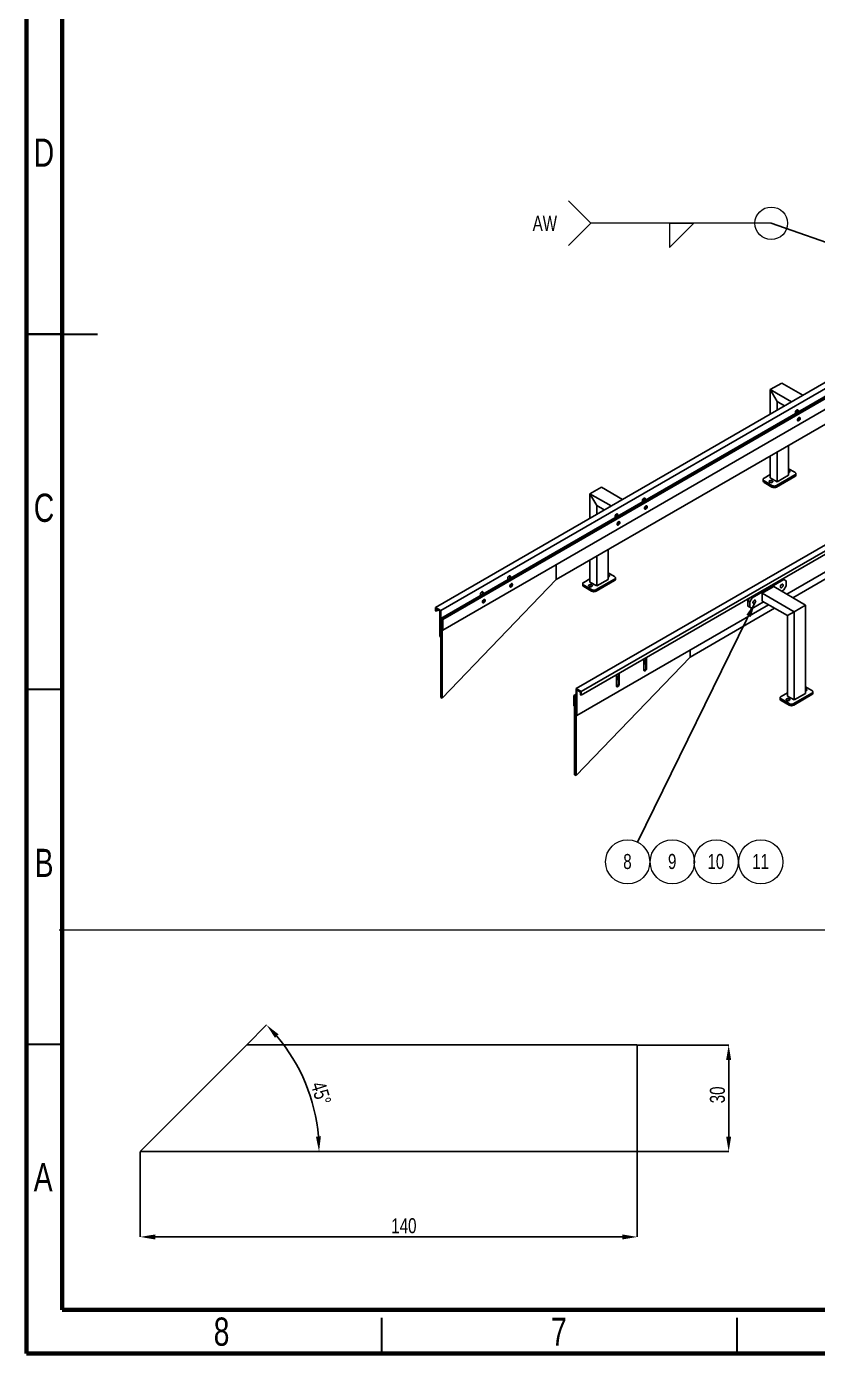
# Model space of a CAD drawing. Header units: millimetres. Extents: x 41 to 1868, y -696 to 319.
# Drawn here: x 1441.2 to 1552.6, y 28.4 to 215.2 of the extents above; entities that cross this region are included whole.
import ezdxf

# ---------------------------------------------------------------- set-up
doc = ezdxf.new("R2010")
doc.units = ezdxf.units.MM
doc.header["$PDSIZE"] = -1
doc.layers.add('FORMAT', color=7, linetype='Continuous')
doc.styles.add('SLDTEXTSTYLE0', font='TXT', dxfattribs={"width": 0.75})
doc.dimstyles.new('SLDDIMSTYLE0', dxfattribs={"dimtxt": 2.5, "dimasz": 2.116667, "dimexe": 0, "dimexo": 0.625, "dimgap": 0, "dimtad": 1, "dimdec": 0, "dimrnd": 1e-09, "dimtxsty": 'Standard', "dimsah": 1, "dimcen": 2.5, "dimazin": 3, "dimtfac": 2.116667, "dimtdec": 0, "dimtmove": 0, "dimatfit": 3, "dimfrac": 2})
doc.dimstyles.new('SLDDIMSTYLE14', dxfattribs={"dimtxt": 2.116667, "dimasz": 2.116667, "dimexe": 0, "dimexo": 0.625, "dimgap": 0.529167, "dimtad": 1, "dimdec": 0, "dimlfac": 2, "dimrnd": 1e-09, "dimzin": 12, "dimtxsty": 'SLDTEXTSTYLE0', "dimsah": 1, "dimcen": 2.5, "dimazin": 3, "dimtfac": 1, "dimtdec": 0, "dimtmove": 0, "dimatfit": 3, "dimfrac": 2, "dimtzin": 12})
doc.dimstyles.new('SLDDIMSTYLE15', dxfattribs={"dimtxt": 2.116667, "dimasz": 2.116667, "dimexe": 0, "dimexo": 0.625, "dimgap": 0.529167, "dimtad": 1, "dimlfac": 2, "dimzin": 12, "dimtxsty": 'SLDTEXTSTYLE0', "dimsah": 1, "dimcen": 2.5, "dimazin": 3, "dimtfac": 1, "dimtmove": 0, "dimatfit": 3, "dimfrac": 2, "dimtzin": 12})

# ---------------------------------------------------------------- blocks, each defined once
blk = doc.blocks.new('SW_NOTE_0_33')
at = {"color": 0, "linetype": 'Continuous', "lineweight": 0}
blk.add_circle((-1.37, -2.79), 3.11, dxfattribs=at)
at = {"color": 0, "linetype": 'Continuous', "lineweight": 0, "insert": (-1.4, -1.67), "char_height": 2.12, "attachment_point": 2, "style": 'SLDTEXTSTYLE0'}
blk.add_mtext('8', dxfattribs=at)
blk = doc.blocks.new('SW_NOTE_0_35')
at = {"color": 0, "linetype": 'Continuous', "lineweight": 0}
blk.add_circle((0.78, 1.61), 3.11, dxfattribs=at)
at = {"color": 0, "linetype": 'Continuous', "lineweight": 0, "insert": (0.76, 2.73), "char_height": 2.12, "attachment_point": 2, "style": 'SLDTEXTSTYLE0'}
blk.add_mtext('9', dxfattribs=at)
blk = doc.blocks.new('SW_NOTE_0_36')
at = {"color": 0, "linetype": 'Continuous', "lineweight": 0}
blk.add_circle((1.56, 1.61), 3.11, dxfattribs=at)
at = {"color": 0, "linetype": 'Continuous', "lineweight": 0, "insert": (1.52, 2.73), "char_height": 2.117, "attachment_point": 2, "style": 'SLDTEXTSTYLE0'}
blk.add_mtext('10', dxfattribs=at)
blk = doc.blocks.new('SW_NOTE_0_37')
at = {"color": 0, "linetype": 'Continuous', "lineweight": 0}
blk.add_circle((1.56, 1.61), 3.11, dxfattribs=at)
at = {"color": 0, "linetype": 'Continuous', "lineweight": 0, "insert": (1.52, 2.73), "char_height": 2.117, "attachment_point": 2, "style": 'SLDTEXTSTYLE0'}
blk.add_mtext('11', dxfattribs=at)
blk = doc.blocks.new('SW_SYMBOL_AWLD_FILL')
at = {"color": 0, "linetype": 'Continuous', "lineweight": 0}
for p, q in [((0, 0), (0, 1250)), ((0, 1250), (1250, 0)), ((1250, 0), (0, 0))]:
    blk.add_line(p, q, dxfattribs=at)
blk = doc.blocks.new('SW_WELDSYMBOL_2')
at = {"color": 0, "linetype": 'Continuous', "lineweight": 0}
for p in [(-28.55, 3.15), (-28.55, -3.15), (0, 0)]:
    blk.add_line(p, (-25.4, 0), dxfattribs=at)
blk.add_circle((0, 0), 2.29, dxfattribs=at)
at = {"color": 0, "linetype": 'Continuous', "lineweight": 0, "extrusion": (0, 0, -1), "xscale": 0.0027037109, "yscale": 0.0027037109, "zscale": 0.0027037109, "rotation": 180}
blk.add_blockref('SW_SYMBOL_AWLD_FILL', (14.31, -0.01), dxfattribs=at)
at = {"color": 0, "linetype": 'Continuous', "lineweight": 0, "insert": (-33.59, 1.05), "char_height": 2.117, "attachment_point": 1, "style": 'SLDTEXTSTYLE0'}
blk.add_mtext('AW', dxfattribs=at)
blk = doc.blocks.new('*D789')
at = {"layer": 'Defpoints', "color": 0}
for p in [(1457.22, 56.8), (1527.22, 56.8), (1527.22, 44.78)]:
    blk.add_point(p, dxfattribs=at)
at = {"layer": 'FORMAT', "color": 0, "lineweight": -2}
for p, q in [((1457.22, 56.74), (1457.22, 44.78)), ((1527.22, 56.74), (1527.22, 44.78)), ((1459.34, 44.78), (1525.1, 44.78))]:
    blk.add_line(p, q, dxfattribs=at)
at = {"layer": 'FORMAT', "color": 0}
for points in [[(1459.34, 45.13), (1459.34, 44.42), (1457.22, 44.78)], [(1525.1, 45.13), (1525.1, 44.42), (1527.22, 44.78)]]:
    blk.add_solid(points, dxfattribs=at)
at = {"layer": 'FORMAT', "color": 0, "insert": (1494.36, 47.42), "char_height": 2.117, "attachment_point": 2, "style": 'SLDTEXTSTYLE0'}
blk.add_mtext('\\A1;140', dxfattribs=at)
blk = doc.blocks.new('*D790')
at = {"layer": 'Defpoints', "color": 0}
for p in [(1472.22, 71.8), (1479.03, 69.4), (1457.22, 56.8), (1457.22, 56.8), (1527.22, 56.8)]:
    blk.add_point(p, dxfattribs=at)
at = {"layer": 'FORMAT', "color": 0, "lineweight": -2}
blk.add_line((1472.26, 71.85), (1475.03, 74.62), dxfattribs=at)
blk.add_arc((1457.22, 56.8), 25.19, 4.8162, 40.1838, dxfattribs=at)
at = {"layer": 'FORMAT', "color": 0}
for points in [[(1476.2, 72.82), (1476.72, 73.3), (1475.03, 74.62)], [(1482.67, 58.93), (1481.97, 58.9), (1482.41, 56.8)]]:
    blk.add_solid(points, dxfattribs=at)
at = {"layer": 'FORMAT', "color": 0, "insert": (1483.24, 66.86), "char_height": 2.117, "attachment_point": 1, "rotation": 287.323, "style": 'SLDTEXTSTYLE0'}
blk.add_mtext('\\A1;45°', dxfattribs=at)
blk = doc.blocks.new('*D791')
at = {"layer": 'Defpoints', "color": 0}
for p in [(1527.22, 71.8), (1540.09, 71.8), (1527.22, 56.8)]:
    blk.add_point(p, dxfattribs=at)
at = {"layer": 'FORMAT', "color": 0, "lineweight": -2}
for p, q in [((1527.28, 71.8), (1540.09, 71.8)), ((1540.09, 58.92), (1540.09, 69.69)), ((1527.28, 56.8), (1540.09, 56.8))]:
    blk.add_line(p, q, dxfattribs=at)
at = {"layer": 'FORMAT', "color": 0}
for points in [[(1539.73, 69.69), (1540.44, 69.69), (1540.09, 71.8)], [(1539.73, 58.92), (1540.44, 58.92), (1540.09, 56.8)]]:
    blk.add_solid(points, dxfattribs=at)
at = {"layer": 'FORMAT', "color": 0, "insert": (1537.44, 64.78), "char_height": 2.117, "attachment_point": 2, "rotation": 90, "style": 'SLDTEXTSTYLE0'}
blk.add_mtext('\\A1;30', dxfattribs=at)

msp = doc.modelspace()

# ---------------------------------------------------------------- linework, layer by layer
at = {"color": 7, "linetype": 'Continuous', "lineweight": 70}
for p, q in [((1441.2235, 28.3719), (1441.2235, 315.3719)), ((1446.2235, 34.5054), (1446.2235, 311.5054)), ((1835.626, 34.5054), (1446.2235, 34.5054)), ((1841.2235, 28.3719), (1441.2235, 28.3719))]:
    msp.add_line(p, q, dxfattribs=at)
at = {"color": 7, "linetype": 'Continuous', "lineweight": 25}
for p, q in [((1675.8944, 235.6478), (1498.7963, 133.4112)), ((1676.6336, 235.221), (1499.5355, 132.9845)), ((1676.8265, 233.9963), (1499.7284, 131.7597)), ((1676.9229, 233.9406), (1499.8248, 131.704)), ((1499.8248, 130.2194), (1676.9229, 232.456)), ((1660.563, 224.8302), (1515.6061, 141.1484)), ((1660.7559, 224.7189), (1515.799, 141.0371)), ((1695.6934, 224.2181), (1518.5953, 121.9815)), ((1696.4326, 223.7913), (1519.3345, 121.5548)), ((1696.4326, 223.3088), (1519.3345, 121.0723)), ((1515.799, 137.3255), (1660.7559, 221.0073)), ((1545.9475, 164.082), (1547.5545, 165.0097)), ((1547.5545, 165.0097), (1550.5435, 163.2843)), ((1545.9475, 164.082), (1546.9117, 162.4119)), ((1545.9475, 164.082), (1545.9475, 160.631)), ((1545.9475, 164.082), (1548.9364, 162.3565)), ((1546.9117, 162.4119), (1546.9117, 161.1877)), ((1546.9117, 162.4119), (1547.972, 161.7998)), ((1549.7723, 160.9834), (1549.483, 160.8164)), ((1549.483, 160.8907), (1549.483, 160.7051)), ((1549.6805, 161.2273), (1549.6711, 161.2219)), ((1549.8687, 161.1133), (1549.7723, 161.169)), ((1549.7723, 160.8721), (1549.7723, 161.169)), ((1549.8687, 160.9277), (1549.8687, 161.1133)), ((1546.9117, 155.2865), (1546.9117, 151.0917)), ((1548.5188, 156.2142), (1548.5188, 152.0194)), ((1545.9475, 154.7298), (1545.9475, 151.6483)), ((1544.9304, 151.4164), (1544.9304, 151.1937)), ((1545.9475, 152.1122), (1545.0636, 151.6019)), ((1546.9117, 151.0917), (1545.9475, 151.6483)), ((1546.8313, 150.5814), (1549.4026, 152.0658)), ((1546.8313, 150.3587), (1549.4026, 151.8431)), ((1548.5188, 152.0194), (1546.9117, 151.0917)), ((1549.4026, 152.4369), (1548.5188, 152.9471)), ((1549.4026, 152.0658), (1549.4026, 151.8431)), ((1549.5358, 152.0286), (1549.5358, 152.2513)), ((1520.5559, 149.4238), (1522.163, 150.3515)), ((1522.163, 150.3515), (1525.1519, 148.626)), ((1545.0636, 151.2308), (1546.1885, 150.5814)), ((1545.0636, 151.2308), (1545.0636, 151.0081)), ((1545.0636, 151.0081), (1546.1885, 150.3587)), ((1546.1885, 150.5814), (1546.1885, 150.3587)), ((1546.8313, 150.5814), (1546.8313, 150.3587)), ((1520.5559, 149.4238), (1521.5201, 147.7537)), ((1520.5559, 149.4238), (1520.5559, 145.9728)), ((1520.5559, 149.4238), (1523.5448, 147.6983)), ((1521.5201, 147.7537), (1521.5201, 146.5294)), ((1521.5201, 147.7537), (1522.5805, 147.1416)), ((1528.2376, 148.5517), (1527.9484, 148.3847)), ((1527.9484, 148.459), (1527.9484, 148.2734)), ((1528.2376, 148.7002), (1528.1114, 148.7731)), ((1528.3341, 148.6816), (1528.2376, 148.7373)), ((1528.2376, 148.4404), (1528.2376, 148.7373)), ((1528.3341, 148.4961), (1528.3341, 148.6816)), ((1548.262, 135.2849), (1571.0821, 148.4586)), ((1549.1299, 134.7838), (1571.95, 147.9576)), ((1524.3807, 146.3252), (1524.0914, 146.1582)), ((1524.0914, 146.2324), (1524.0914, 146.0468)), ((1524.289, 146.5691), (1524.2796, 146.5637)), ((1524.4771, 146.4551), (1524.3807, 146.5107)), ((1524.3807, 146.2138), (1524.3807, 146.5107)), ((1524.4771, 146.2695), (1524.4771, 146.4551)), ((1515.6061, 141.1484), (1499.5355, 131.871)), ((1515.799, 141.0371), (1499.7284, 131.7597)), ((1515.799, 141.0371), (1515.6061, 141.1484)), ((1521.5201, 140.6283), (1521.5201, 136.4334)), ((1523.1272, 141.556), (1523.1272, 137.3612)), ((1515.799, 137.3255), (1515.799, 139.4411)), ((1520.5559, 140.0716), (1520.5559, 136.9901)), ((1524.0111, 137.7787), (1523.1272, 138.2889)), ((1499.7284, 120.625), (1515.799, 137.3255)), ((1508.9851, 137.5117), (1508.9851, 137.3261)), ((1509.3708, 137.7343), (1509.2743, 137.79)), ((1509.2743, 137.4931), (1509.2743, 137.79)), ((1509.3708, 137.5488), (1509.3708, 137.7343)), ((1519.5389, 136.7581), (1519.5389, 136.5355)), ((1520.5559, 137.4539), (1519.672, 136.9437)), ((1519.672, 136.5726), (1520.797, 135.9232)), ((1519.672, 136.5726), (1519.672, 136.3499)), ((1521.5201, 136.4334), (1520.5559, 136.9901)), ((1521.4398, 135.9232), (1524.0111, 137.4076)), ((1521.4398, 135.7005), (1524.0111, 137.1849)), ((1523.1272, 137.3612), (1521.5201, 136.4334)), ((1524.0111, 137.4076), (1524.0111, 137.1849)), ((1524.1442, 137.3704), (1524.1442, 137.5931)), ((1547.8759, 137.3632), (1543.3762, 134.7656)), ((1547.3938, 136.4466), (1547.3938, 136.4657)), ((1547.8759, 137.3632), (1547.7151, 137.456)), ((1548.1973, 137.1776), (1547.8759, 137.3632)), ((1547.8759, 135.8786), (1548.1973, 136.4353)), ((1548.1973, 136.4353), (1548.1973, 137.1776)), ((1505.1281, 135.2851), (1505.1281, 135.0995)), ((1505.5138, 135.5078), (1505.4174, 135.5634)), ((1505.4174, 135.2665), (1505.4174, 135.5634)), ((1505.5138, 135.3222), (1505.5138, 135.5078)), ((1519.672, 136.3499), (1520.797, 135.7005)), ((1520.797, 135.9232), (1520.797, 135.7005)), ((1521.4398, 135.9232), (1521.4398, 135.7005)), ((1542.7976, 134.3573), (1543.0227, 134.7472)), ((1543.3762, 134.7656), (1543.0547, 134.2089)), ((1543.2154, 134.8584), (1543.3762, 134.7656)), ((1546.4296, 136.3427), (1544.8225, 135.4149)), ((1544.8225, 135.4149), (1544.8225, 134.3015)), ((1549.3223, 132.8173), (1544.8225, 135.4149)), ((1550.9293, 133.745), (1546.4296, 136.3427)), ((1547.5547, 135.6932), (1547.8759, 135.8786)), ((1498.7963, 133.4112), (1499.5355, 132.9845)), ((1498.7963, 133.4112), (1498.7963, 132.9287)), ((1498.7963, 132.9287), (1498.8927, 132.8731)), ((1498.8927, 133.2442), (1499.4391, 132.9288)), ((1498.8927, 132.8731), (1498.8927, 133.2442)), ((1499.2142, 133.0587), (1498.8927, 132.8731)), ((1499.4391, 132.9288), (1499.4391, 129.3286)), ((1499.5355, 132.9845), (1499.5355, 129.2729)), ((1518.6917, 118.2143), (1545.6905, 133.8004)), ((1534.6659, 126.4339), (1546.5585, 133.2993)), ((1543.0547, 134.2089), (1542.7976, 134.3573)), ((1542.7976, 134.3573), (1542.7976, 133.615)), ((1542.7976, 133.615), (1543.0547, 133.4665)), ((1543.119, 133.4294), (1542.7976, 133.615)), ((1543.0547, 134.2089), (1543.0547, 133.4665)), ((1543.0547, 133.4665), (1543.3762, 133.2809)), ((1543.3762, 133.2809), (1543.119, 133.4294)), ((1543.2476, 133.3552), (1543.2476, 133.318)), ((1543.3762, 133.2809), (1544.9832, 134.2087)), ((1543.5369, 134.22), (1543.5369, 134.2391)), ((1548.358, 132.2605), (1544.8225, 134.3015)), ((1549.3223, 132.8173), (1548.358, 132.2605)), ((1549.3223, 132.8173), (1550.9293, 133.745)), ((1549.3223, 132.8173), (1549.3223, 120.3836)), ((1550.9293, 133.745), (1550.9293, 121.3113)), ((1499.7284, 131.7597), (1499.5355, 131.871)), ((1499.5355, 131.871), (1499.5355, 120.7364)), ((1499.8248, 131.704), (1499.7284, 131.7597)), ((1499.7284, 131.7597), (1499.7284, 130.2751)), ((1499.7284, 131.7597), (1499.7284, 120.625)), ((1499.8248, 131.704), (1499.8248, 130.2194)), ((1548.358, 132.2605), (1548.358, 120.9402)), ((1499.4391, 129.3286), (1499.5355, 129.2729)), ((1499.8248, 130.2194), (1499.7284, 130.2751)), ((1534.6659, 126.4339), (1534.6659, 127.436)), ((1518.5953, 109.7334), (1534.6659, 126.4339)), ((1528.1412, 126.1563), (1528.1412, 124.5973)), ((1528.4305, 124.8756), (1528.4305, 126.3233)), ((1528.5269, 124.82), (1528.5269, 126.3789)), ((1524.2843, 123.9297), (1524.2843, 122.3707)), ((1524.5735, 122.6491), (1524.5735, 124.0967)), ((1524.67, 122.5934), (1524.67, 124.1524)), ((1528.4305, 124.8756), (1528.5269, 124.82)), ((1519.3345, 121.5548), (1518.5953, 121.9815)), ((1518.5953, 121.9815), (1518.5953, 118.27)), ((1519.2381, 121.4991), (1518.6917, 121.8145)), ((1518.6917, 121.8145), (1518.6917, 118.2143)), ((1519.2381, 121.1279), (1519.2381, 121.4991)), ((1519.3345, 121.5548), (1519.3345, 121.0723)), ((1524.5735, 122.6491), (1524.67, 122.5934)), ((1551.8132, 121.7288), (1550.9293, 122.2391)), ((1551.9464, 121.3206), (1551.9464, 121.5433)), ((1499.7284, 120.625), (1499.5355, 120.7364)), ((1518.5953, 121.2021), (1518.306, 121.0351)), ((1518.4024, 120.9794), (1518.306, 121.0351)), ((1518.306, 121.0351), (1518.306, 119.5504)), ((1518.5953, 121.0907), (1518.4024, 120.9794)), ((1518.4024, 120.9794), (1518.4024, 119.4948)), ((1518.5953, 120.8681), (1518.4024, 120.9794)), ((1518.4024, 120.9794), (1518.4024, 109.8447)), ((1518.5953, 120.8681), (1518.5953, 109.7334)), ((1519.3345, 121.0723), (1519.2381, 121.1279)), ((1547.341, 120.7083), (1547.341, 120.4856)), ((1548.358, 121.4041), (1547.4742, 120.8938)), ((1547.4742, 120.5228), (1548.5991, 119.8733)), ((1547.4742, 120.5228), (1547.4742, 120.3001)), ((1547.4742, 120.3001), (1548.5991, 119.6506)), ((1548.358, 120.9402), (1549.3223, 120.3836)), ((1548.5991, 119.8733), (1548.5991, 119.6506)), ((1549.2419, 119.8733), (1551.8132, 121.3577)), ((1549.2419, 119.6506), (1551.8132, 121.135)), ((1549.2419, 119.8733), (1549.2419, 119.6506)), ((1549.3223, 120.3836), (1550.9293, 121.3113)), ((1551.8132, 121.3577), (1551.8132, 121.135)), ((1518.4024, 119.4948), (1518.306, 119.5504)), ((1518.6917, 118.2143), (1518.5953, 118.27)), ((1518.5953, 109.7334), (1518.4024, 109.8447)), ((1472.2205, 71.8044), (1457.2205, 56.8044)), ((1472.2205, 71.8044), (1527.2205, 71.8044)), ((1527.2205, 56.8044), (1527.2205, 71.8044)), ((1457.2205, 56.8044), (1527.2205, 56.8044))]:
    msp.add_line(p, q, dxfattribs=at)
at = {"color": 7, "linetype": 'Continuous', "lineweight": 35}
for p, q in [((1441.2225, 171.8719), (1451.2245, 171.8719)), ((1446.2235, 171.8719), (1441.2235, 171.8719)), ((1446.2235, 121.8719), (1441.2235, 121.8719)), ((1446.2235, 71.8719), (1441.2235, 71.8719)), ((1491.2235, 33.3719), (1491.2235, 28.3719)), ((1541.2235, 33.3719), (1541.2235, 28.3719))]:
    msp.add_line(p, q, dxfattribs=at)
at = {"color": 7, "linetype": 'Continuous', "lineweight": 18}
msp.add_line((1445.8052, 88.0339), (1743.9902, 88.0339), dxfattribs=at)
at = {"color": 7, "linetype": 'Continuous', "lineweight": 25, "flags": 128}
for points in [[(1549.8687, 161.1133), (1549.8621, 161.1672), (1549.8428, 161.2097), (1549.8122, 161.2382), (1549.7723, 161.2505), (1549.7257, 161.2459), (1549.6758, 161.2247), (1549.6259, 161.1883), (1549.5794, 161.1392), (1549.5395, 161.0807), (1549.5088, 161.0169), (1549.4896, 160.9521), (1549.483, 160.8907)], [(1549.7723, 161.169), (1549.7657, 161.2228), (1549.7552, 161.2508)], [(1550.158, 160.0184), (1550.1519, 160.0703), (1550.1341, 160.1119), (1550.1057, 160.1407), (1550.0684, 160.1548), (1550.0247, 160.1533), (1549.9772, 160.1363), (1549.929, 160.105), (1549.883, 160.0612), (1549.8422, 160.0077), (1549.8091, 159.9479), (1549.7858, 159.8856), (1549.7738, 159.8246), (1549.7738, 159.7687), (1549.7858, 159.7216), (1549.8091, 159.6861), (1549.8422, 159.6645), (1549.883, 159.6582), (1549.929, 159.6675), (1549.9772, 159.6918), (1550.0247, 159.7297), (1550.0684, 159.7787), (1550.1057, 159.8358), (1550.1341, 159.8974), (1550.1519, 159.9595), (1550.158, 160.0184)], [(1549.7893, 159.714), (1549.8325, 159.7232), (1549.8808, 159.7475), (1549.9283, 159.7854), (1549.972, 159.8344), (1550.0093, 159.8915), (1550.0377, 159.953), (1550.0555, 160.0152), (1550.0615, 160.0741)], [(1549.7893, 159.714), (1549.8325, 159.7232), (1549.8808, 159.7475), (1549.9283, 159.7854), (1549.972, 159.8344), (1550.0093, 159.8915), (1550.0377, 159.953), (1550.0555, 160.0152), (1550.0615, 160.0741)], [(1550.0615, 160.0741), (1550.0555, 160.126), (1550.0444, 160.1559)], [(1550.0615, 160.0741), (1550.0555, 160.126), (1550.0444, 160.1559)], [(1545.0636, 151.6019), (1545.007, 151.5622), (1544.965, 151.5168), (1544.9392, 151.4676), (1544.9304, 151.4164), (1544.9392, 151.3652), (1544.965, 151.316), (1545.007, 151.2706), (1545.0636, 151.2308)], [(1548.6312, 152.4183), (1548.6731, 152.4495), (1548.7003, 152.4857), (1548.711, 152.5247), (1548.7046, 152.564), (1548.6814, 152.6011), (1548.643, 152.6338), (1548.5917, 152.6599), (1548.5308, 152.6778), (1548.5188, 152.6801)], [(1548.5188, 152.3792), (1548.5772, 152.3941), (1548.6312, 152.4183)], [(1549.4026, 152.0658), (1549.4592, 152.1056), (1549.5012, 152.1509), (1549.527, 152.2002), (1549.5358, 152.2513), (1549.527, 152.3025), (1549.5012, 152.3518), (1549.4592, 152.3971), (1549.4026, 152.4369)], [(1546.2207, 151.0267), (1546.2626, 151.0579), (1546.2897, 151.0941), (1546.3004, 151.1331), (1546.294, 151.1724), (1546.2708, 151.2095), (1546.2324, 151.2422), (1546.1811, 151.2683), (1546.1202, 151.2862), (1546.0535, 151.2948), (1545.9851, 151.2936), (1545.9195, 151.2826), (1545.8607, 151.2625), (1545.8123, 151.2346), (1545.7775, 151.2006), (1545.7584, 151.1627), (1545.7563, 151.1232), (1545.7712, 151.0847), (1545.8022, 151.0496), (1545.8475, 151.02), (1545.904, 150.9978), (1545.9683, 150.9844), (1546.0364, 150.9807), (1546.1039, 150.9869), (1546.1666, 151.0025), (1546.2207, 151.0267)], [(1528.3341, 148.6816), (1528.3275, 148.7355), (1528.3082, 148.7781), (1528.2776, 148.8065), (1528.2376, 148.8188), (1528.1911, 148.8142), (1528.1412, 148.793), (1528.0913, 148.7566), (1528.0448, 148.7075), (1528.0049, 148.6491), (1527.9742, 148.5852), (1527.9549, 148.5204), (1527.9484, 148.459)], [(1528.2376, 148.7373), (1528.2311, 148.7911), (1528.2206, 148.8191)], [(1528.6233, 147.5868), (1528.6173, 147.6386), (1528.5995, 147.6803), (1528.5711, 147.709), (1528.5338, 147.7231), (1528.4901, 147.7216), (1528.4426, 147.7047), (1528.3944, 147.6733), (1528.3484, 147.6295), (1528.3076, 147.5761), (1528.2745, 147.5163), (1528.2512, 147.4539), (1528.2392, 147.3929), (1528.2392, 147.3371), (1528.2512, 147.2899), (1528.2745, 147.2545), (1528.3076, 147.2329), (1528.3484, 147.2265), (1528.3944, 147.2358), (1528.4426, 147.2602), (1528.4901, 147.298), (1528.5338, 147.3471), (1528.5711, 147.4041), (1528.5995, 147.4657), (1528.6173, 147.5279), (1528.6233, 147.5868)], [(1528.2547, 147.2823), (1528.2979, 147.2915), (1528.3462, 147.3158), (1528.3937, 147.3537), (1528.4374, 147.4027), (1528.4746, 147.4598), (1528.5031, 147.5214), (1528.5209, 147.5835), (1528.5269, 147.6424)], [(1528.2547, 147.2823), (1528.2979, 147.2915), (1528.3462, 147.3158), (1528.3937, 147.3537), (1528.4374, 147.4027), (1528.4746, 147.4598), (1528.5031, 147.5214), (1528.5209, 147.5835), (1528.5269, 147.6424)], [(1528.5269, 147.6424), (1528.5209, 147.6943), (1528.5098, 147.7242)], [(1528.5269, 147.6424), (1528.5209, 147.6943), (1528.5098, 147.7242)], [(1524.4771, 146.4551), (1524.4706, 146.5089), (1524.4513, 146.5515), (1524.4206, 146.5799), (1524.3807, 146.5923), (1524.3342, 146.5877), (1524.2843, 146.5664), (1524.2344, 146.53), (1524.1879, 146.4809), (1524.1479, 146.4225), (1524.1173, 146.3587), (1524.098, 146.2938), (1524.0914, 146.2324)], [(1524.3807, 146.5107), (1524.3741, 146.5646), (1524.3636, 146.5925)], [(1524.7664, 145.3602), (1524.7603, 145.4121), (1524.7425, 145.4537), (1524.7141, 145.4825), (1524.6769, 145.4965), (1524.6331, 145.4951), (1524.5857, 145.4781), (1524.5374, 145.4467), (1524.4914, 145.403), (1524.4506, 145.3495), (1524.4175, 145.2897), (1524.3942, 145.2273), (1524.3822, 145.1663), (1524.3822, 145.1105), (1524.3942, 145.0634), (1524.4175, 145.0279), (1524.4506, 145.0063), (1524.4914, 145), (1524.5374, 145.0093), (1524.5857, 145.0336), (1524.6331, 145.0715), (1524.6769, 145.1205), (1524.7141, 145.1776), (1524.7425, 145.2391), (1524.7603, 145.3013), (1524.7664, 145.3602)], [(1524.3978, 145.0558), (1524.441, 145.0649), (1524.4892, 145.0893), (1524.5367, 145.1271), (1524.5805, 145.1762), (1524.6177, 145.2332), (1524.6461, 145.2948), (1524.6639, 145.357), (1524.67, 145.4159)], [(1524.3978, 145.0558), (1524.441, 145.0649), (1524.4892, 145.0893), (1524.5367, 145.1271), (1524.5805, 145.1762), (1524.6177, 145.2332), (1524.6461, 145.2948), (1524.6639, 145.357), (1524.67, 145.4159)], [(1524.67, 145.4159), (1524.6639, 145.4677), (1524.6529, 145.4976)], [(1524.67, 145.4159), (1524.6639, 145.4677), (1524.6529, 145.4976)], [(1509.3708, 137.7343), (1509.3642, 137.7882), (1509.3449, 137.8308), (1509.3143, 137.8592), (1509.2743, 137.8715), (1509.2278, 137.8669), (1509.1779, 137.8457), (1509.128, 137.8093), (1509.0815, 137.7602), (1509.0415, 137.7018), (1509.0109, 137.638), (1508.9916, 137.5731), (1508.9851, 137.5117)], [(1509.2743, 137.79), (1509.2678, 137.8439), (1509.2572, 137.8718)], [(1509.2743, 136.4168), (1509.2804, 136.4757), (1509.2982, 136.5379), (1509.3266, 136.5994), (1509.3638, 136.6565), (1509.4076, 136.7055), (1509.4551, 136.7434), (1509.5033, 136.7677), (1509.5493, 136.777), (1509.5901, 136.7707), (1509.6232, 136.7491), (1509.6465, 136.7136), (1509.6585, 136.6665), (1509.6585, 136.6107), (1509.6465, 136.5497), (1509.6232, 136.4873), (1509.5901, 136.4275), (1509.5493, 136.374), (1509.5033, 136.3303), (1509.4551, 136.2989), (1509.4076, 136.2819), (1509.3638, 136.2805), (1509.3266, 136.2945), (1509.2982, 136.3233), (1509.2804, 136.3649), (1509.2743, 136.4168)], [(1509.5465, 136.7769), (1509.5501, 136.7693), (1509.5621, 136.7222), (1509.5621, 136.6663), (1509.5501, 136.6053), (1509.5268, 136.543), (1509.4937, 136.4832), (1509.4529, 136.4297), (1509.4069, 136.3859), (1509.3586, 136.3546), (1509.3112, 136.3376), (1509.2914, 136.335)], [(1509.5465, 136.7769), (1509.5501, 136.7693), (1509.5621, 136.7222), (1509.5621, 136.6663), (1509.5501, 136.6053), (1509.5268, 136.543), (1509.4937, 136.4832), (1509.4529, 136.4297), (1509.4069, 136.3859), (1509.3586, 136.3546), (1509.3112, 136.3376), (1509.2914, 136.335)], [(1519.672, 136.9437), (1519.6155, 136.9039), (1519.5735, 136.8586), (1519.5476, 136.8093), (1519.5389, 136.7581), (1519.5476, 136.707), (1519.5735, 136.6577), (1519.6155, 136.6124), (1519.672, 136.5726)], [(1520.8291, 136.3685), (1520.871, 136.3997), (1520.8981, 136.4359), (1520.9088, 136.4749), (1520.9024, 136.5142), (1520.8792, 136.5513), (1520.8408, 136.5839), (1520.7895, 136.61), (1520.7286, 136.628), (1520.6619, 136.6366), (1520.5936, 136.6353), (1520.5279, 136.6243), (1520.4691, 136.6042), (1520.4208, 136.5763), (1520.386, 136.5424), (1520.3669, 136.5045), (1520.3647, 136.465), (1520.3796, 136.4265), (1520.4107, 136.3913), (1520.4559, 136.3617), (1520.5124, 136.3395), (1520.5768, 136.3262), (1520.6448, 136.3225), (1520.7123, 136.3286), (1520.7751, 136.3443), (1520.8291, 136.3685)], [(1523.2397, 137.7601), (1523.2816, 137.7913), (1523.3087, 137.8275), (1523.3194, 137.8665), (1523.313, 137.9058), (1523.2898, 137.9429), (1523.2514, 137.9755), (1523.2001, 138.0016), (1523.1392, 138.0196), (1523.1272, 138.0219)], [(1523.1272, 137.721), (1523.1857, 137.7359), (1523.2397, 137.7601)], [(1524.0111, 137.4076), (1524.0676, 137.4473), (1524.1096, 137.4927), (1524.1355, 137.5419), (1524.1442, 137.5931), (1524.1355, 137.6443), (1524.1096, 137.6935), (1524.0676, 137.7389), (1524.0111, 137.7787)], [(1547.7474, 136.5467), (1547.7413, 136.5986), (1547.7235, 136.6402), (1547.6951, 136.669), (1547.6578, 136.683), (1547.6141, 136.6816), (1547.5666, 136.6646), (1547.5184, 136.6333), (1547.4724, 136.5895), (1547.4316, 136.536), (1547.3985, 136.4762), (1547.3752, 136.4138), (1547.3632, 136.3528), (1547.3632, 136.297), (1547.3752, 136.2499), (1547.3985, 136.2144), (1547.4316, 136.1928), (1547.4724, 136.1865), (1547.5184, 136.1958), (1547.5666, 136.2201), (1547.6141, 136.258), (1547.6578, 136.307), (1547.6951, 136.3641), (1547.7235, 136.4256), (1547.7413, 136.4878), (1547.7474, 136.5467)], [(1505.5138, 135.5078), (1505.5072, 135.5616), (1505.488, 135.6042), (1505.4573, 135.6326), (1505.4174, 135.645), (1505.3709, 135.6404), (1505.321, 135.6191), (1505.271, 135.5827), (1505.2245, 135.5336), (1505.1846, 135.4752), (1505.1539, 135.4114), (1505.1347, 135.3466), (1505.1281, 135.2851)], [(1505.4174, 135.5634), (1505.4108, 135.6173), (1505.4003, 135.6452)], [(1505.4174, 134.1902), (1505.4234, 134.2491), (1505.4412, 134.3113), (1505.4696, 134.3729), (1505.5069, 134.4299), (1505.5506, 134.479), (1505.5981, 134.5168), (1505.6464, 134.5412), (1505.6923, 134.5505), (1505.7332, 134.5441), (1505.7662, 134.5225), (1505.7895, 134.4871), (1505.8016, 134.4399), (1505.8016, 134.3841), (1505.7895, 134.3231), (1505.7662, 134.2607), (1505.7332, 134.2009), (1505.6923, 134.1475), (1505.6464, 134.1037), (1505.5981, 134.0723), (1505.5506, 134.0554), (1505.5069, 134.0539), (1505.4696, 134.068), (1505.4412, 134.0967), (1505.4234, 134.1384), (1505.4174, 134.1902)], [(1505.6896, 134.5503), (1505.6931, 134.5427), (1505.7051, 134.4956), (1505.7051, 134.4398), (1505.6931, 134.3788), (1505.6698, 134.3164), (1505.6367, 134.2566), (1505.5959, 134.2031), (1505.5499, 134.1593), (1505.5017, 134.128), (1505.4542, 134.111), (1505.4345, 134.1085)], [(1505.6896, 134.5503), (1505.6931, 134.5427), (1505.7051, 134.4956), (1505.7051, 134.4398), (1505.6931, 134.3788), (1505.6698, 134.3164), (1505.6367, 134.2566), (1505.5959, 134.2031), (1505.5499, 134.1593), (1505.5017, 134.128), (1505.4542, 134.111), (1505.4345, 134.1085)], [(1543.2476, 133.318), (1543.2542, 133.2642), (1543.2734, 133.2216), (1543.3041, 133.1932), (1543.344, 133.1808), (1543.3905, 133.1854), (1543.4404, 133.2067), (1543.4904, 133.2431), (1543.5369, 133.2922), (1543.5768, 133.3506), (1543.6075, 133.4144), (1543.6075, 133.4145)], [(1543.8904, 134.3201), (1543.8844, 134.372), (1543.8666, 134.4136), (1543.8382, 134.4424), (1543.8009, 134.4565), (1543.7572, 134.455), (1543.7097, 134.438), (1543.6614, 134.4067), (1543.6155, 134.3629), (1543.5746, 134.3094), (1543.5416, 134.2496), (1543.5183, 134.1873), (1543.5062, 134.1263), (1543.5062, 134.0704), (1543.5183, 134.0233), (1543.5416, 133.9878), (1543.5746, 133.9662), (1543.6155, 133.9599), (1543.6614, 133.9692), (1543.7097, 133.9935), (1543.7572, 134.0314), (1543.8009, 134.0804), (1543.8382, 134.1375), (1543.8666, 134.1991), (1543.8844, 134.2612), (1543.8904, 134.3201)], [(1528.1412, 125.8294), (1528.1781, 125.8696), (1528.2255, 125.9074), (1528.2738, 125.9318), (1528.3198, 125.9411), (1528.3606, 125.9347), (1528.3937, 125.9131), (1528.417, 125.8777), (1528.429, 125.8305), (1528.429, 125.7747), (1528.417, 125.7137), (1528.3937, 125.6513), (1528.3606, 125.5916), (1528.3198, 125.5381), (1528.2738, 125.4943), (1528.2255, 125.4629), (1528.1781, 125.446), (1528.1412, 125.4437)], [(1524.2843, 123.6028), (1524.3211, 123.643), (1524.3686, 123.6809), (1524.4168, 123.7052), (1524.4628, 123.7145), (1524.5036, 123.7082), (1524.5367, 123.6866), (1524.56, 123.6511), (1524.572, 123.604), (1524.572, 123.5481), (1524.56, 123.4871), (1524.5367, 123.4248), (1524.5036, 123.365), (1524.4628, 123.3115), (1524.4168, 123.2677), (1524.3686, 123.2364), (1524.3211, 123.2194), (1524.2843, 123.2171)], [(1528.1412, 124.5973), (1528.1478, 124.5435), (1528.1671, 124.5009), (1528.1977, 124.4724), (1528.2376, 124.4601), (1528.2842, 124.4647), (1528.3341, 124.4859), (1528.384, 124.5223), (1528.4305, 124.5714), (1528.4704, 124.6299), (1528.5011, 124.6937), (1528.5203, 124.7585), (1528.5269, 124.82)], [(1528.1583, 124.5155), (1528.1877, 124.5204), (1528.2376, 124.5416), (1528.2876, 124.578), (1528.3341, 124.6271), (1528.374, 124.6855), (1528.4047, 124.7494), (1528.4239, 124.8142), (1528.4305, 124.8756)], [(1524.2843, 122.3707), (1524.2908, 122.3169), (1524.3101, 122.2743), (1524.3408, 122.2459), (1524.3807, 122.2335), (1524.4272, 122.2381), (1524.4771, 122.2594), (1524.527, 122.2958), (1524.5735, 122.3449), (1524.6135, 122.4033), (1524.6441, 122.4671), (1524.6634, 122.532), (1524.67, 122.5934)], [(1524.3014, 122.2889), (1524.3308, 122.2938), (1524.3807, 122.315), (1524.4306, 122.3514), (1524.4771, 122.4005), (1524.5171, 122.459), (1524.5477, 122.5228), (1524.567, 122.5876), (1524.5735, 122.6491)], [(1551.0418, 121.7103), (1551.0837, 121.7414), (1551.1109, 121.7777), (1551.1216, 121.8166), (1551.1152, 121.8559), (1551.092, 121.8931), (1551.0536, 121.9257), (1551.0023, 121.9518), (1550.9414, 121.9697), (1550.9293, 121.972)], [(1550.9293, 121.6711), (1550.9878, 121.6861), (1551.0418, 121.7103)], [(1551.8132, 121.3577), (1551.8698, 121.3975), (1551.9118, 121.4428), (1551.9376, 121.4921), (1551.9464, 121.5433), (1551.9376, 121.5945), (1551.9118, 121.6437), (1551.8698, 121.689), (1551.8132, 121.7288)], [(1547.4742, 120.8938), (1547.4176, 120.8541), (1547.3756, 120.8087), (1547.3498, 120.7595), (1547.341, 120.7083), (1547.3498, 120.6571), (1547.3756, 120.6079), (1547.4176, 120.5625), (1547.4742, 120.5228)], [(1548.6312, 120.3187), (1548.6731, 120.3498), (1548.7003, 120.3861), (1548.711, 120.425), (1548.7046, 120.4643), (1548.6814, 120.5015), (1548.643, 120.5341), (1548.5917, 120.5602), (1548.5308, 120.5781), (1548.4641, 120.5867), (1548.3957, 120.5855), (1548.3301, 120.5745), (1548.2712, 120.5544), (1548.2229, 120.5265), (1548.1881, 120.4925), (1548.169, 120.4546), (1548.1669, 120.4152), (1548.1818, 120.3766), (1548.2128, 120.3415), (1548.258, 120.3119), (1548.3146, 120.2897), (1548.3789, 120.2763), (1548.447, 120.2726), (1548.5145, 120.2788), (1548.5772, 120.2945), (1548.6312, 120.3187)]]:
    msp.add_lwpolyline(points, dxfattribs=at)
at = {"color": 7, "linetype": 'Continuous', "lineweight": 25}
for centre, radius, start, end in [((1548.4593, 152.1052), 0.3572, 61.230962, 80.420505), ((1549.3083, 152.0513), 0.2286, 294.374658, 354.305201), ((1545.1579, 151.2164), 0.2286, 185.694799, 245.625342), ((1546.0278, 150.6613), 0.4132, 62.183709, 117.816291), ((1546.5099, 151.2017), 0.6986, 242.609672, 297.390328), ((1546.5099, 150.979), 0.6986, 242.609672, 297.390328), ((1519.7664, 136.5581), 0.2286, 185.694799, 245.625342), ((1520.6362, 136.003), 0.4132, 62.183709, 117.816291), ((1523.0678, 137.447), 0.3572, 61.230962, 80.420505), ((1523.9167, 137.3931), 0.2286, 294.374658, 354.305201), ((1547.0354, 136.735), 0.46, 318.597586, 341.40779), ((1521.1184, 136.5435), 0.6986, 242.609672, 297.390328), ((1521.1184, 136.3208), 0.6986, 242.609672, 297.390328), ((1543.2423, 133.442), 0.207, 276.216233, 309.479615), ((1543.1785, 134.5085), 0.46, 318.597586, 341.40779), ((1527.8212, 125.9335), 0.4169, 320.149087, 357.445181), ((1523.9642, 123.7069), 0.4169, 320.149087, 357.445181), ((1550.8699, 121.3971), 0.3572, 61.230962, 80.420505), ((1547.5685, 120.5083), 0.2286, 185.694799, 245.625342), ((1548.4384, 119.9532), 0.4132, 62.183709, 117.816291), ((1548.9205, 120.4937), 0.6986, 242.609672, 297.390328), ((1548.9205, 120.271), 0.6986, 242.609672, 297.390328), ((1551.7189, 121.3433), 0.2286, 294.374658, 354.305201)]:
    msp.add_arc(centre, radius, start, end, dxfattribs=at)

# ---------------------------------------------------------------- block references
at = {"color": 7, "linetype": 'Continuous', "lineweight": 0}
for name, p in [('SW_WELDSYMBOL_2', (1546.0835, 187.5047)), ('SW_NOTE_0_33', (1527.2342, 100.3744)), ('SW_NOTE_0_35', (1531.3737, 95.9734)), ('SW_NOTE_0_36', (1536.7661, 95.9734)), ('SW_NOTE_0_37', (1543.0615, 95.9734))]:
    msp.add_blockref(name, p, dxfattribs=at)

# ---------------------------------------------------------------- texts
at = {"color": 7, "linetype": 'Continuous', "lineweight": 0, "char_height": 3.9688, "attachment_point": 2, "style": 'SLDTEXTSTYLE0'}
for s, insert in [('D', (1443.6762, 199.432)), ('C', (1443.6822, 149.432)), ('B', (1443.6941, 99.432)), ('A', (1443.5632, 55.182)), ('8', (1468.6836, 33.432)), ('7', (1516.1836, 33.432))]:
    msp.add_mtext(s, dxfattribs=dict(at, insert=insert))

# ---------------------------------------------------------------- dimensions: what is measured, and where the dimension line sits
at = {"layer": 'FORMAT'}
dim = msp.add_angular_dim_2l(base=(1479.0341, 69.3985), line1=((1457.2205, 56.8044), (1527.2205, 56.8044)), line2=((1472.2205, 71.8044), (1457.2205, 56.8044)), dimstyle='SLDDIMSTYLE15', dxfattribs=at)
dim.commit()
dim.dimension.update_dxf_attribs({"geometry": '*D790', "text_midpoint": (1481.2662, 64.3044), "dimtype": 162})
dim = msp.add_linear_dim(base=(1540.0859, 71.8044), p1=(1527.2205, 56.8044), p2=(1527.2205, 71.8044), angle=90, dimstyle='SLDDIMSTYLE14', dxfattribs=at)
dim.commit()
dim.dimension.update_dxf_attribs({"geometry": '*D791', "text_midpoint": (1540.0859, 64.7807), "dimtype": 160})
dim = msp.add_linear_dim(base=(1527.2205, 44.7772), p1=(1457.2205, 56.8044), p2=(1527.2205, 56.8044), dimstyle='SLDDIMSTYLE14', dxfattribs=at)
dim.commit()
dim.dimension.update_dxf_attribs({"geometry": '*D789', "text_midpoint": (1494.3637, 44.7772), "dimtype": 160})

# ---------------------------------------------------------------- leaders
at = {"color": 7, "linetype": 'Continuous', "lineweight": 0}
for points in [[(1571.339, 178.7402), (1546.0835, 187.5047)], [(1543.8373, 134.1359), (1527.2342, 100.3744)]]:
    msp.add_leader(points, dimstyle='SLDDIMSTYLE0', dxfattribs=at)

doc.saveas('drawing.dxf')
